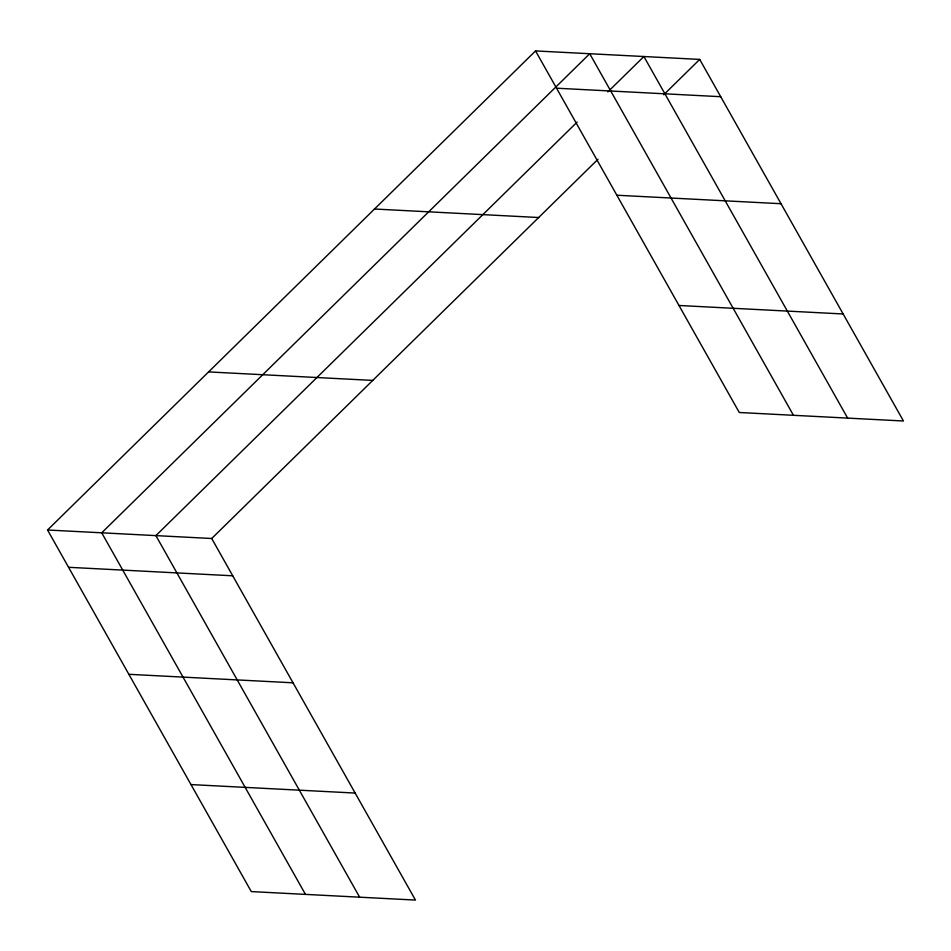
<?xml version="1.0" encoding="UTF-8"?>
<svg xmlns="http://www.w3.org/2000/svg" width="951" height="951" viewBox="0 0 951 951"><rect width="100%" height="100%" fill="white"/><g stroke="black" fill="none" stroke-linecap="round" stroke-linejoin="round"><path stroke-width="1.43" d="M47.55 530.004L211.716 538.504L415.456 900.074L251.29 891.586L47.55 530.004L535.544 50.926L699.71 59.414L903.45 420.996L739.284 412.496L535.544 50.926M577.15 122.061L155.893 535.615L359.633 897.185M607.879 91.89L643.898 56.525L847.638 418.107M211.716 538.504L598.001 159.269M663.691 94.779L699.71 59.414M556.561 88.205L720.727 96.705M616.854 195.228L781.021 203.716M374.504 209.018L538.67 217.517M678.99 305.485L843.145 313.973M208.59 371.912L372.756 380.412M68.555 567.295L232.722 575.795M128.861 674.307L293.027 682.806M190.985 784.575L355.151 793.063M793.455 415.302L589.727 53.72L101.721 532.81L305.461 894.392"/></g></svg>
